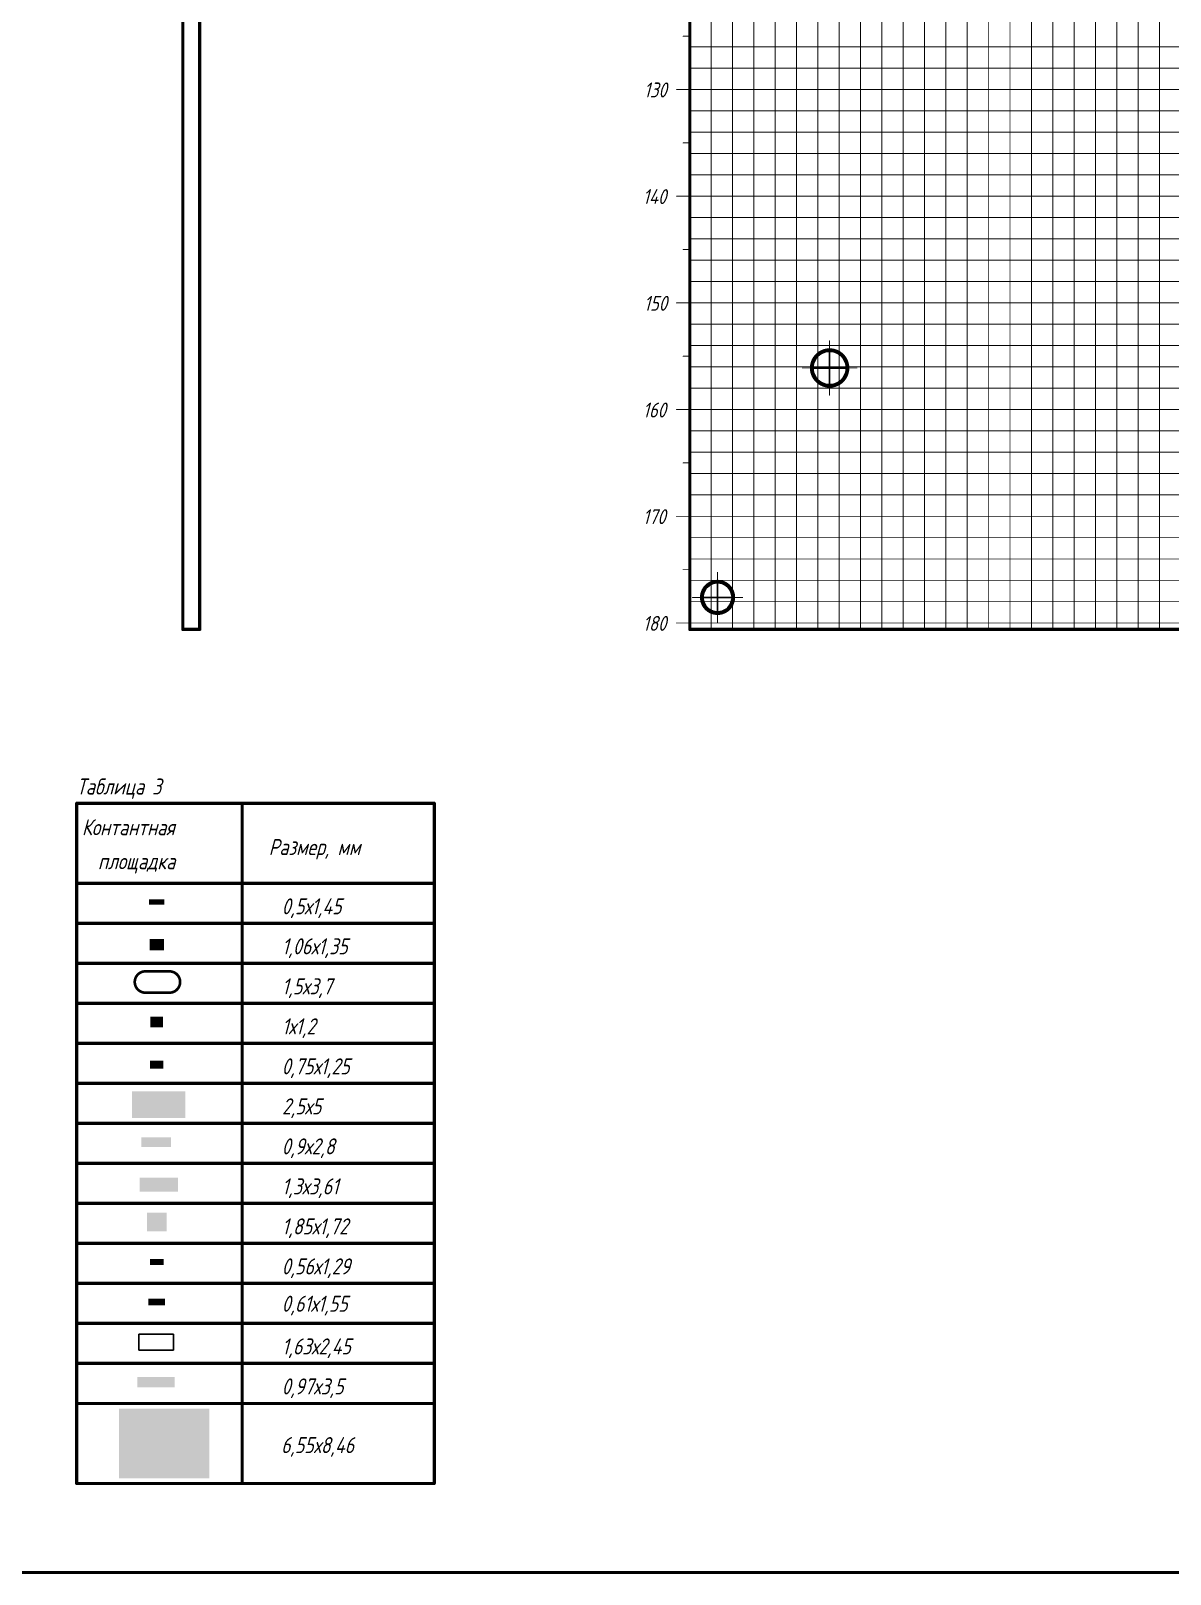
# Model space of a CAD drawing. Header units: millimetres. Extents: x 95 to 923, y 69 to 658.
# Drawn here: x 495.7 to 709.1, y 73.7 to 363 of the extents above; entities that cross this region are included whole.
import ezdxf

# ---------------------------------------------------------------- set-up
doc = ezdxf.new("R2010")
doc.units = ezdxf.units.MM
for name, color, linetype in [('Mechanical11', 56, 'Continuous'), ('Mechanical12', 56, 'Continuous'), ('Mechanical13', 56, 'Continuous'), ('Mechanical7', 56, 'Continuous'), ('Mechanical9', 56, 'Continuous')]:
    doc.layers.add(name, color=color, linetype=linetype)
doc.styles.add('GOST type A', font='', dxfattribs={"height": 0.2})
doc.styles.get('GOST type A').set_extended_font_data('GOST type A', italic=True)

msp = doc.modelspace()

# ---------------------------------------------------------------- hatches: boundary and pattern name
at = {"layer": 'Mechanical7'}
for points in [[(520.71, 200.22), (520.71, 199.22), (517.81, 199.22), (517.81, 200.22)], [(517.91, 190.66), (517.91, 192.78), (520.61, 192.78), (520.61, 190.66)], [(518.06, 176.22), (518.06, 178.22), (520.46, 178.22), (520.46, 176.22)], [(518.01, 168.47), (518.01, 169.97), (520.51, 169.97), (520.51, 168.47)], [(514.64, 159.22), (514.64, 164.22), (524.64, 164.22), (524.64, 159.22)], [(516.03, 145.43), (516.03, 148.02), (523.25, 148.02), (523.25, 145.43)], [(517.41, 141.47), (521.11, 141.47), (521.11, 137.97), (517.41, 137.97)], [(520.55, 132.78), (520.55, 131.66), (517.97, 131.66), (517.97, 132.78)], [(517.71, 124.11), (517.71, 125.33), (520.81, 125.33), (520.81, 124.11)], [(522.64, 110.69), (522.64, 108.76), (515.65, 108.76), (515.65, 110.69)], [(512.18, 91.67), (512.18, 104.77), (529.1, 104.77), (529.1, 91.67)]]:
    msp.add_hatch(color=7, dxfattribs=at).paths.add_polyline_path(points)
h = msp.add_hatch(color=7, dxfattribs=at)
edge = h.paths.add_edge_path()
edge.add_arc((516.38, 153.86), 0.036, 180, 270)
edge.add_line((516.38, 153.82), (521.91, 153.82))
edge.add_arc((521.91, 153.86), 0.036, 270, 360)
edge.add_line((521.94, 153.86), (521.94, 155.59))
edge.add_arc((521.91, 155.59), 0.036, 0, 90)
edge.add_line((521.91, 155.62), (516.38, 155.62))
edge.add_arc((516.38, 155.59), 0.036, 90, 180)
edge.add_line((516.34, 155.59), (516.34, 153.86))

# ---------------------------------------------------------------- linework, layer by layer
at = {"layer": 'Mechanical11', "color": 7}
for p, q in [((645.34, 299.82), (642.23, 299.82)), ((642.23, 299.82), (642.27, 299.34)), ((642.27, 299.34), (642.38, 298.86)), ((642.38, 298.86), (642.57, 298.41)), ((642.57, 298.41), (642.83, 297.99)), ((642.83, 297.99), (643.14, 297.62)), ((645.34, 296.71), (645.34, 299.82)), ((643.14, 297.62), (643.51, 297.31)), ((643.51, 297.31), (643.93, 297.05)), ((643.93, 297.05), (644.38, 296.86)), ((644.38, 296.86), (644.86, 296.75)), ((644.86, 296.75), (645.34, 296.71)), ((624.77, 259.5), (624.34, 259.53)), ((624.34, 259.53), (624.34, 256.82)), ((625.18, 259.4), (624.77, 259.5)), ((625.57, 259.23), (625.18, 259.4)), ((625.93, 259.01), (625.57, 259.23)), ((626.26, 258.74), (625.93, 259.01)), ((626.53, 258.41), (626.26, 258.74)), ((626.76, 258.05), (626.53, 258.41)), ((626.92, 257.66), (626.76, 258.05)), ((627.02, 257.25), (626.92, 257.66)), ((624.34, 256.82), (624.34, 254.11)), ((627.05, 256.82), (624.34, 256.82)), ((624.34, 256.82), (627.05, 256.82)), ((625.57, 254.41), (625.93, 254.63)), ((625.93, 254.63), (626.26, 254.91)), ((626.26, 254.91), (626.53, 255.23)), ((626.53, 255.23), (626.76, 255.59)), ((626.76, 255.59), (626.92, 255.98)), ((626.92, 255.98), (627.02, 256.4)), ((627.05, 256.82), (627.02, 257.25)), ((627.02, 256.4), (627.05, 256.82)), ((624.34, 254.11), (624.77, 254.15)), ((624.77, 254.15), (625.18, 254.25)), ((625.18, 254.25), (625.57, 254.41))]:
    msp.add_line(p, q, dxfattribs=at)
at = {"layer": 'Mechanical12', "color": 7}
for p, q in [((642.57, 301.23), (642.38, 300.78)), ((642.83, 301.65), (642.57, 301.23)), ((643.14, 302.02), (642.83, 301.65)), ((643.51, 302.34), (643.14, 302.02)), ((643.93, 302.59), (643.51, 302.34)), ((644.38, 302.78), (643.93, 302.59)), ((644.86, 302.89), (644.38, 302.78)), ((645.34, 302.93), (644.86, 302.89)), ((645.34, 299.82), (645.34, 302.93)), ((645.34, 302.93), (645.34, 299.82)), ((645.83, 302.89), (645.34, 302.93)), ((646.3, 302.78), (645.83, 302.89)), ((646.75, 302.59), (646.3, 302.78)), ((647.17, 302.34), (646.75, 302.59)), ((647.54, 302.02), (647.17, 302.34)), ((647.86, 301.65), (647.54, 302.02)), ((648.11, 301.23), (647.86, 301.65)), ((648.3, 300.78), (648.11, 301.23)), ((642.27, 300.31), (642.23, 299.82)), ((642.23, 299.82), (645.34, 299.82)), ((642.38, 300.78), (642.27, 300.31)), ((648.45, 299.82), (645.34, 299.82)), ((645.34, 299.82), (645.34, 296.71)), ((645.34, 299.82), (648.45, 299.82)), ((647.54, 297.62), (647.86, 297.99)), ((647.86, 297.99), (648.11, 298.41)), ((648.11, 298.41), (648.3, 298.86)), ((648.41, 300.31), (648.3, 300.78)), ((648.3, 298.86), (648.41, 299.34)), ((648.45, 299.82), (648.41, 300.31)), ((648.41, 299.34), (648.45, 299.82)), ((645.34, 296.71), (645.83, 296.75)), ((645.83, 296.75), (646.3, 296.86)), ((646.3, 296.86), (646.75, 297.05)), ((646.75, 297.05), (647.17, 297.31)), ((647.17, 297.31), (647.54, 297.62)), ((621.77, 257.66), (621.67, 257.25)), ((621.93, 258.05), (621.77, 257.66)), ((622.15, 258.41), (621.93, 258.05)), ((622.43, 258.74), (622.15, 258.41)), ((622.75, 259.01), (622.43, 258.74)), ((623.11, 259.23), (622.75, 259.01)), ((623.5, 259.4), (623.11, 259.23)), ((623.92, 259.5), (623.5, 259.4)), ((624.34, 259.53), (623.92, 259.5)), ((624.34, 256.82), (624.34, 259.53)), ((621.67, 257.25), (621.63, 256.82)), ((624.34, 256.82), (621.63, 256.82)), ((621.63, 256.82), (621.67, 256.4)), ((621.63, 256.82), (624.34, 256.82)), ((621.67, 256.4), (621.77, 255.98)), ((621.77, 255.98), (621.93, 255.59)), ((621.93, 255.59), (622.15, 255.23)), ((622.15, 255.23), (622.43, 254.91)), ((622.43, 254.91), (622.75, 254.63)), ((622.75, 254.63), (623.11, 254.41)), ((624.34, 254.11), (624.34, 256.82)), ((623.11, 254.41), (623.5, 254.25)), ((623.5, 254.25), (623.92, 254.15)), ((623.92, 254.15), (624.34, 254.11))]:
    msp.add_line(p, q, dxfattribs=at)
at = {"layer": 'Mechanical12', "color": 7, "const_width": 0.6}
for points in [[(524.14, 250.82), (524.14, 612.02)], [(527.32, 250.82), (527.32, 612.02)], [(619.14, 250.82), (619.14, 612.02)], [(619.14, 250.82), (619.14, 612.02)], [(524.14, 250.82), (527.32, 250.82)], [(524.14, 250.82), (527.32, 250.82)], [(619.14, 250.82), (861.34, 250.82)], [(619.14, 250.82), (861.34, 250.82)]]:
    msp.add_lwpolyline(points, dxfattribs=at)
at = {"layer": 'Mechanical12', "color": 7}
for points, const_width in [([(648.74, 299.82, 1), (641.94, 299.82, 1)], 0.6), ([(641.79, 299.82, 1), (642.09, 299.82, 1)], 0.3), ([(648.59, 299.82, 1), (648.89, 299.82, 1)], 0.3), ([(627.34, 256.82, 1), (621.34, 256.82, 1)], 0.6), ([(621.19, 256.82, 1), (621.49, 256.82, 1)], 0.3), ([(627.19, 256.82, 1), (627.49, 256.82, 1)], 0.3), ([(523.99, 250.82, 1), (524.29, 250.82, 1)], 0.3), ([(523.99, 250.82, 1), (524.29, 250.82, 1)], 0.3), ([(523.99, 250.82, 1), (524.29, 250.82, 1)], 0.3), ([(527.17, 250.82, 1), (527.47, 250.82, 1)], 0.3), ([(527.17, 250.82, 1), (527.47, 250.82, 1)], 0.3), ([(527.17, 250.82, 1), (527.47, 250.82, 1)], 0.3), ([(618.99, 250.82, 1), (619.29, 250.82, 1)], 0.3), ([(618.99, 250.82, 1), (619.29, 250.82, 1)], 0.3), ([(618.99, 250.82, 1), (619.29, 250.82, 1)], 0.3), ([(618.99, 250.82, 1), (619.29, 250.82, 1)], 0.3)]:
    msp.add_lwpolyline(points, format="xyb", close=True, dxfattribs=dict(at, const_width=const_width))
at = {"layer": 'Mechanical13', "color": 7, "const_width": 0.6}
msp.add_lwpolyline([(107.14, 74.02), (923.14, 74.02)], dxfattribs=at)
at = {"layer": 'Mechanical7', "color": 7}
for p, q in [((522.4, 118.72), (515.89, 118.72)), ((515.89, 118.72), (515.89, 115.72)), ((522.4, 115.72), (522.4, 118.72)), ((515.89, 115.72), (522.4, 115.72))]:
    msp.add_line(p, q, dxfattribs=at)
for points, const_width in [([(645.34, 294.72), (645.34, 304.92)], 0.18), ([(640.24, 299.82), (650.44, 299.82)], 0.18), ([(624.34, 252.12), (624.34, 261.52)], 0.18), ([(619.64, 256.82), (629.04, 256.82)], 0.18), ([(504.26, 218.22), (571.26, 218.22)], 0.6), ([(504.26, 90.72), (504.26, 218.22)], 0.6), ([(535.26, 90.72), (535.26, 218.22)], 0.6), ([(571.26, 90.72), (571.26, 218.22)], 0.6), ([(504.26, 203.22), (571.26, 203.22)], 0.6), ([(504.26, 195.72), (571.26, 195.72)], 0.6), ([(504.26, 188.22), (571.26, 188.22)], 0.6), ([(517.14, 186.72), (521.64, 186.72)], 0.5), ([(517.14, 182.72), (521.64, 182.72)], 0.5), ([(504.26, 180.72), (571.26, 180.72)], 0.6), ([(504.26, 173.22), (571.26, 173.22)], 0.6), ([(504.26, 165.72), (571.26, 165.72)], 0.6), ([(504.26, 158.22), (571.26, 158.22)], 0.6), ([(504.26, 150.72), (571.26, 150.72)], 0.6), ([(504.26, 143.22), (571.26, 143.22)], 0.6), ([(504.26, 135.72), (571.26, 135.72)], 0.6), ([(504.26, 128.22), (571.26, 128.22)], 0.6), ([(504.26, 120.72), (571.26, 120.72)], 0.6), ([(504.26, 113.22), (571.26, 113.22)], 0.6), ([(504.26, 105.72), (571.26, 105.72)], 0.6), ([(504.26, 90.72), (571.26, 90.72)], 0.6)]:
    msp.add_lwpolyline(points, dxfattribs=dict(at, const_width=const_width))
for points, const_width in [([(645.3, 304.92, 1), (645.39, 304.92, 1)], 0.09), ([(640.2, 299.82, 1), (640.29, 299.82, 1)], 0.09), ([(650.4, 299.82, 1), (650.49, 299.82, 1)], 0.09), ([(645.3, 294.72, 1), (645.39, 294.72, 1)], 0.09), ([(624.3, 261.52, 1), (624.39, 261.52, 1)], 0.09), ([(619.6, 256.82, 1), (619.69, 256.82, 1)], 0.09), ([(629, 256.82, 1), (629.09, 256.82, 1)], 0.09), ([(624.3, 252.12, 1), (624.39, 252.12, 1)], 0.09), ([(504.11, 218.22, 1), (504.41, 218.22, 1)], 0.3), ([(504.11, 218.22, 1), (504.41, 218.22, 1)], 0.3), ([(535.11, 218.22, 1), (535.41, 218.22, 1)], 0.3), ([(571.11, 218.22, 1), (571.41, 218.22, 1)], 0.3), ([(571.11, 218.22, 1), (571.41, 218.22, 1)], 0.3), ([(504.11, 203.22, 1), (504.41, 203.22, 1)], 0.3), ([(571.11, 203.22, 1), (571.41, 203.22, 1)], 0.3), ([(504.11, 195.72, 1), (504.41, 195.72, 1)], 0.3), ([(571.11, 195.72, 1), (571.41, 195.72, 1)], 0.3), ([(504.11, 188.22, 1), (504.41, 188.22, 1)], 0.3), ([(571.11, 188.22, 1), (571.41, 188.22, 1)], 0.3), ([(517.02, 186.72, 1), (517.27, 186.72, 1)], 0.25), ([(517.02, 186.72, 1), (517.27, 186.72, 1)], 0.25), ([(521.52, 186.72, 1), (521.77, 186.72, 1)], 0.25), ([(521.52, 186.72, 1), (521.77, 186.72, 1)], 0.25), ([(517.02, 182.72, 1), (517.27, 182.72, 1)], 0.25), ([(517.02, 182.72, 1), (517.27, 182.72, 1)], 0.25), ([(521.52, 182.72, 1), (521.77, 182.72, 1)], 0.25), ([(521.52, 182.72, 1), (521.77, 182.72, 1)], 0.25), ([(504.11, 180.72, 1), (504.41, 180.72, 1)], 0.3), ([(571.11, 180.72, 1), (571.41, 180.72, 1)], 0.3), ([(504.11, 173.22, 1), (504.41, 173.22, 1)], 0.3), ([(571.11, 173.22, 1), (571.41, 173.22, 1)], 0.3), ([(504.11, 165.72, 1), (504.41, 165.72, 1)], 0.3), ([(571.11, 165.72, 1), (571.41, 165.72, 1)], 0.3), ([(504.11, 158.22, 1), (504.41, 158.22, 1)], 0.3), ([(571.11, 158.22, 1), (571.41, 158.22, 1)], 0.3), ([(504.11, 150.72, 1), (504.41, 150.72, 1)], 0.3), ([(571.11, 150.72, 1), (571.41, 150.72, 1)], 0.3), ([(504.11, 143.22, 1), (504.41, 143.22, 1)], 0.3), ([(571.11, 143.22, 1), (571.41, 143.22, 1)], 0.3), ([(504.11, 135.72, 1), (504.41, 135.72, 1)], 0.3), ([(571.11, 135.72, 1), (571.41, 135.72, 1)], 0.3), ([(504.11, 128.22, 1), (504.41, 128.22, 1)], 0.3), ([(571.11, 128.22, 1), (571.41, 128.22, 1)], 0.3), ([(504.11, 120.72, 1), (504.41, 120.72, 1)], 0.3), ([(571.11, 120.72, 1), (571.41, 120.72, 1)], 0.3), ([(504.11, 113.22, 1), (504.41, 113.22, 1)], 0.3), ([(571.11, 113.22, 1), (571.41, 113.22, 1)], 0.3), ([(504.11, 105.72, 1), (504.41, 105.72, 1)], 0.3), ([(571.11, 105.72, 1), (571.41, 105.72, 1)], 0.3), ([(504.11, 90.72, 1), (504.41, 90.72, 1)], 0.3), ([(504.11, 90.72, 1), (504.41, 90.72, 1)], 0.3), ([(535.11, 90.72, 1), (535.41, 90.72, 1)], 0.3), ([(571.11, 90.72, 1), (571.41, 90.72, 1)], 0.3), ([(571.11, 90.72, 1), (571.41, 90.72, 1)], 0.3)]:
    msp.add_lwpolyline(points, format="xyb", close=True, dxfattribs=dict(at, const_width=const_width))
at = {"layer": 'Mechanical7', "color": 7, "const_width": 0.5}
for points in [[(517.14, 182.72, -1), (517.14, 186.72)], [(521.64, 186.72, -1), (521.64, 182.72)]]:
    msp.add_lwpolyline(points, format="xyb", dxfattribs=at)
at = {"layer": 'Mechanical9', "color": 7, "const_width": 0.18}
for points in [[(619.14, 250.82), (619.14, 612.02)], [(623.14, 250.82), (623.14, 612.02)], [(627.14, 250.82), (627.14, 612.02)], [(631.14, 250.82), (631.14, 612.02)], [(635.14, 250.82), (635.14, 612.02)], [(639.14, 250.82), (639.14, 612.02)], [(643.14, 250.82), (643.14, 612.02)], [(647.14, 250.82), (647.14, 612.02)], [(651.14, 250.82), (651.14, 612.02)], [(655.14, 250.82), (655.14, 612.02)], [(659.14, 250.82), (659.14, 612.02)], [(663.14, 250.82), (663.14, 612.02)], [(667.14, 250.82), (667.14, 612.02)], [(671.14, 250.82), (671.14, 612.02)], [(675.14, 250.82), (675.14, 612.02)], [(679.14, 250.82), (679.14, 612.02)], [(683.14, 250.82), (683.14, 612.02)], [(687.14, 250.82), (687.14, 612.02)], [(691.14, 250.82), (691.14, 612.02)], [(695.14, 250.82), (695.14, 612.02)], [(699.14, 250.82), (699.14, 612.02)], [(703.14, 250.82), (703.14, 612.02)], [(707.14, 250.82), (707.14, 612.02)], [(617.9, 362.02), (619.14, 362.02)], [(619.14, 360.02), (861.34, 360.02)], [(619.14, 356.02), (861.34, 356.02)], [(616.66, 352.02), (619.14, 352.02)], [(617.9, 352.02), (619.14, 352.02)], [(619.14, 352.02), (861.34, 352.02)], [(619.14, 348.02), (861.34, 348.02)], [(617.9, 342.02), (619.14, 342.02)], [(619.14, 344.02), (861.34, 344.02)], [(619.14, 340.02), (861.34, 340.02)], [(619.14, 336.02), (861.34, 336.02)], [(616.66, 332.02), (619.14, 332.02)], [(617.9, 332.02), (619.14, 332.02)], [(619.14, 332.02), (861.34, 332.02)], [(619.14, 328.02), (861.34, 328.02)], [(619.14, 324.02), (861.34, 324.02)], [(617.9, 322.02), (619.14, 322.02)], [(619.14, 320.02), (861.34, 320.02)], [(619.14, 316.02), (861.34, 316.02)], [(616.66, 312.02), (619.14, 312.02)], [(617.9, 312.02), (619.14, 312.02)], [(619.14, 312.02), (861.34, 312.02)], [(619.14, 308.02), (861.34, 308.02)], [(619.14, 304.02), (861.34, 304.02)], [(617.9, 302.02), (619.14, 302.02)], [(619.14, 300.02), (861.34, 300.02)], [(619.14, 296.02), (861.34, 296.02)], [(616.66, 292.02), (619.14, 292.02)], [(617.9, 292.02), (619.14, 292.02)], [(619.14, 292.02), (861.34, 292.02)], [(619.14, 288.02), (861.34, 288.02)], [(619.14, 284.02), (861.34, 284.02)], [(617.9, 282.02), (619.14, 282.02)], [(619.14, 280.02), (861.34, 280.02)], [(619.14, 276.02), (861.34, 276.02)], [(616.66, 272.02), (619.14, 272.02)], [(617.9, 272.02), (619.14, 272.02)], [(619.14, 272.02), (861.34, 272.02)], [(619.14, 268.02), (861.34, 268.02)], [(619.14, 264.02), (861.34, 264.02)], [(617.9, 262.02), (619.14, 262.02)], [(619.14, 260.02), (861.34, 260.02)], [(619.14, 256.02), (861.34, 256.02)], [(616.66, 252.02), (619.14, 252.02)], [(617.9, 252.02), (619.14, 252.02)], [(619.14, 252.02), (861.34, 252.02)], [(619.14, 250.82), (861.34, 250.82)]]:
    msp.add_lwpolyline(points, dxfattribs=at)
at = {"layer": 'Mechanical9', "color": 7, "const_width": 0.09}
for points in [[(617.86, 362.02, 1), (617.95, 362.02, 1)], [(619.1, 362.02, 1), (619.19, 362.02, 1)], [(619.1, 360.02, 1), (619.19, 360.02, 1)], [(619.1, 356.02, 1), (619.19, 356.02, 1)], [(616.62, 352.02, 1), (616.71, 352.02, 1)], [(617.86, 352.02, 1), (617.95, 352.02, 1)], [(619.1, 352.02, 1), (619.19, 352.02, 1)], [(619.1, 352.02, 1), (619.19, 352.02, 1)], [(619.1, 352.02, 1), (619.19, 352.02, 1)], [(619.1, 348.02, 1), (619.19, 348.02, 1)], [(617.86, 342.02, 1), (617.95, 342.02, 1)], [(619.1, 344.02, 1), (619.19, 344.02, 1)], [(619.1, 342.02, 1), (619.19, 342.02, 1)], [(619.1, 340.02, 1), (619.19, 340.02, 1)], [(619.1, 336.02, 1), (619.19, 336.02, 1)], [(616.62, 332.02, 1), (616.71, 332.02, 1)], [(617.86, 332.02, 1), (617.95, 332.02, 1)], [(619.1, 332.02, 1), (619.19, 332.02, 1)], [(619.1, 332.02, 1), (619.19, 332.02, 1)], [(619.1, 332.02, 1), (619.19, 332.02, 1)], [(619.1, 328.02, 1), (619.19, 328.02, 1)], [(619.1, 324.02, 1), (619.19, 324.02, 1)], [(617.86, 322.02, 1), (617.95, 322.02, 1)], [(619.1, 322.02, 1), (619.19, 322.02, 1)], [(619.1, 320.02, 1), (619.19, 320.02, 1)], [(619.1, 316.02, 1), (619.19, 316.02, 1)], [(616.62, 312.02, 1), (616.71, 312.02, 1)], [(617.86, 312.02, 1), (617.95, 312.02, 1)], [(619.1, 312.02, 1), (619.19, 312.02, 1)], [(619.1, 312.02, 1), (619.19, 312.02, 1)], [(619.1, 312.02, 1), (619.19, 312.02, 1)], [(619.1, 308.02, 1), (619.19, 308.02, 1)], [(619.1, 304.02, 1), (619.19, 304.02, 1)], [(617.86, 302.02, 1), (617.95, 302.02, 1)], [(619.1, 302.02, 1), (619.19, 302.02, 1)], [(619.1, 300.02, 1), (619.19, 300.02, 1)], [(619.1, 296.02, 1), (619.19, 296.02, 1)], [(616.62, 292.02, 1), (616.71, 292.02, 1)], [(617.86, 292.02, 1), (617.95, 292.02, 1)], [(619.1, 292.02, 1), (619.19, 292.02, 1)], [(619.1, 292.02, 1), (619.19, 292.02, 1)], [(619.1, 292.02, 1), (619.19, 292.02, 1)], [(619.1, 288.02, 1), (619.19, 288.02, 1)], [(619.1, 284.02, 1), (619.19, 284.02, 1)], [(617.86, 282.02, 1), (617.95, 282.02, 1)], [(619.1, 282.02, 1), (619.19, 282.02, 1)], [(619.1, 280.02, 1), (619.19, 280.02, 1)], [(619.1, 276.02, 1), (619.19, 276.02, 1)], [(616.62, 272.02, 1), (616.71, 272.02, 1)], [(617.86, 272.02, 1), (617.95, 272.02, 1)], [(619.1, 272.02, 1), (619.19, 272.02, 1)], [(619.1, 272.02, 1), (619.19, 272.02, 1)], [(619.1, 272.02, 1), (619.19, 272.02, 1)], [(619.1, 268.02, 1), (619.19, 268.02, 1)], [(619.1, 264.02, 1), (619.19, 264.02, 1)], [(617.86, 262.02, 1), (617.95, 262.02, 1)], [(619.1, 262.02, 1), (619.19, 262.02, 1)], [(619.1, 260.02, 1), (619.19, 260.02, 1)], [(619.1, 256.02, 1), (619.19, 256.02, 1)], [(616.62, 252.02, 1), (616.71, 252.02, 1)], [(617.86, 252.02, 1), (617.95, 252.02, 1)], [(619.1, 252.02, 1), (619.19, 252.02, 1)], [(619.1, 252.02, 1), (619.19, 252.02, 1)], [(619.1, 252.02, 1), (619.19, 252.02, 1)], [(619.1, 250.82, 1), (619.19, 250.82, 1)], [(619.1, 250.82, 1), (619.19, 250.82, 1)], [(623.1, 250.82, 1), (623.19, 250.82, 1)], [(627.1, 250.82, 1), (627.19, 250.82, 1)], [(631.1, 250.82, 1), (631.19, 250.82, 1)], [(635.1, 250.82, 1), (635.19, 250.82, 1)], [(639.1, 250.82, 1), (639.19, 250.82, 1)], [(643.1, 250.82, 1), (643.19, 250.82, 1)], [(647.1, 250.82, 1), (647.19, 250.82, 1)], [(651.1, 250.82, 1), (651.19, 250.82, 1)], [(655.1, 250.82, 1), (655.19, 250.82, 1)], [(659.1, 250.82, 1), (659.19, 250.82, 1)], [(663.1, 250.82, 1), (663.19, 250.82, 1)], [(667.1, 250.82, 1), (667.19, 250.82, 1)], [(671.1, 250.82, 1), (671.19, 250.82, 1)], [(675.1, 250.82, 1), (675.19, 250.82, 1)], [(679.1, 250.82, 1), (679.19, 250.82, 1)], [(683.1, 250.82, 1), (683.19, 250.82, 1)], [(687.1, 250.82, 1), (687.19, 250.82, 1)], [(691.1, 250.82, 1), (691.19, 250.82, 1)], [(695.1, 250.82, 1), (695.19, 250.82, 1)], [(699.1, 250.82, 1), (699.19, 250.82, 1)], [(703.1, 250.82, 1), (703.19, 250.82, 1)], [(707.1, 250.82, 1), (707.19, 250.82, 1)]]:
    msp.add_lwpolyline(points, format="xyb", close=True, dxfattribs=at)

# ---------------------------------------------------------------- texts
at = {"layer": 'Mechanical7', "color": 7, "style": 'GOST type A'}
for s, height, p in [('130', 2.8, (610.55, 350.55)), ('140', 2.8, (610.35, 330.55)), ('150', 2.8, (610.55, 310.55)), ('160', 2.8, (610.35, 290.55)), ('170', 2.8, (610.35, 270.55)), ('180', 2.8, (610.35, 250.55)), ('Таблица 3', 3, (504.24, 219.87)), ('Контантная', 3, (505.24, 212.23)), ('Размер, мм', 3, (540.24, 208.52)), ('площадка', 3, (508.24, 205.86)), ('0,5х1,45', 3, (542.68, 197.41)), ('1,06х1,35', 3, (542.74, 189.91)), ('1,5х3,7', 3, (542.74, 182.41)), ('1х1,2', 3, (542.74, 174.91)), ('0,75х1,25', 3, (542.68, 167.41)), ('2,5х5', 3, (542.75, 159.91)), ('0,9х2,8', 3, (542.68, 152.41)), ('1,3х3,61', 3, (542.74, 144.91)), ('1,85х1,72', 3, (542.74, 137.41)), ('0,56х1,29', 3, (542.68, 129.91)), ('0,61х1,55', 3, (542.68, 122.91)), ('1,63х2,45', 3, (542.74, 114.91)), ('0,97х3,5', 3, (542.68, 107.41)), ('6,55х8,46', 3, (542.56, 96.41))]:
    msp.add_text(s, height=height, dxfattribs=at).set_placement(p)

doc.saveas('drawing.dxf')
